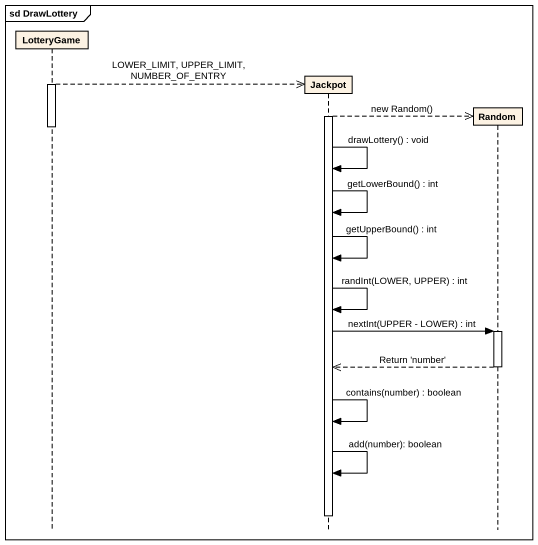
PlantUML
@startuml
mainframe sd DrawLottery
hide footbox
participant LotteryGame
participant Jackpot
participant Random

activate LotteryGame
LotteryGame -->> Jackpot ** : LOWER_LIMIT, UPPER_LIMIT, NUMBER_OF_ENTRY
activate Jackpot
Jackpot -->> Random ** : new Random()
deactivate LotteryGame
Jackpot -> Jackpot : drawLottery() : void
Jackpot -> Jackpot : getLowerBound() : int
Jackpot -> Jackpot : getUpperBound() : int
Jackpot -> Jackpot : randInt(LOWER, UPPER) : int
Jackpot -> Random : nextInt(UPPER - LOWER) : int
activate Random
Random -->> Jackpot : Return 'number'
deactivate Random
Jackpot -> Jackpot : contains(number) : boolean
Jackpot -> Jackpot : add(number): boolean
deactivate Jackpot
@enduml
